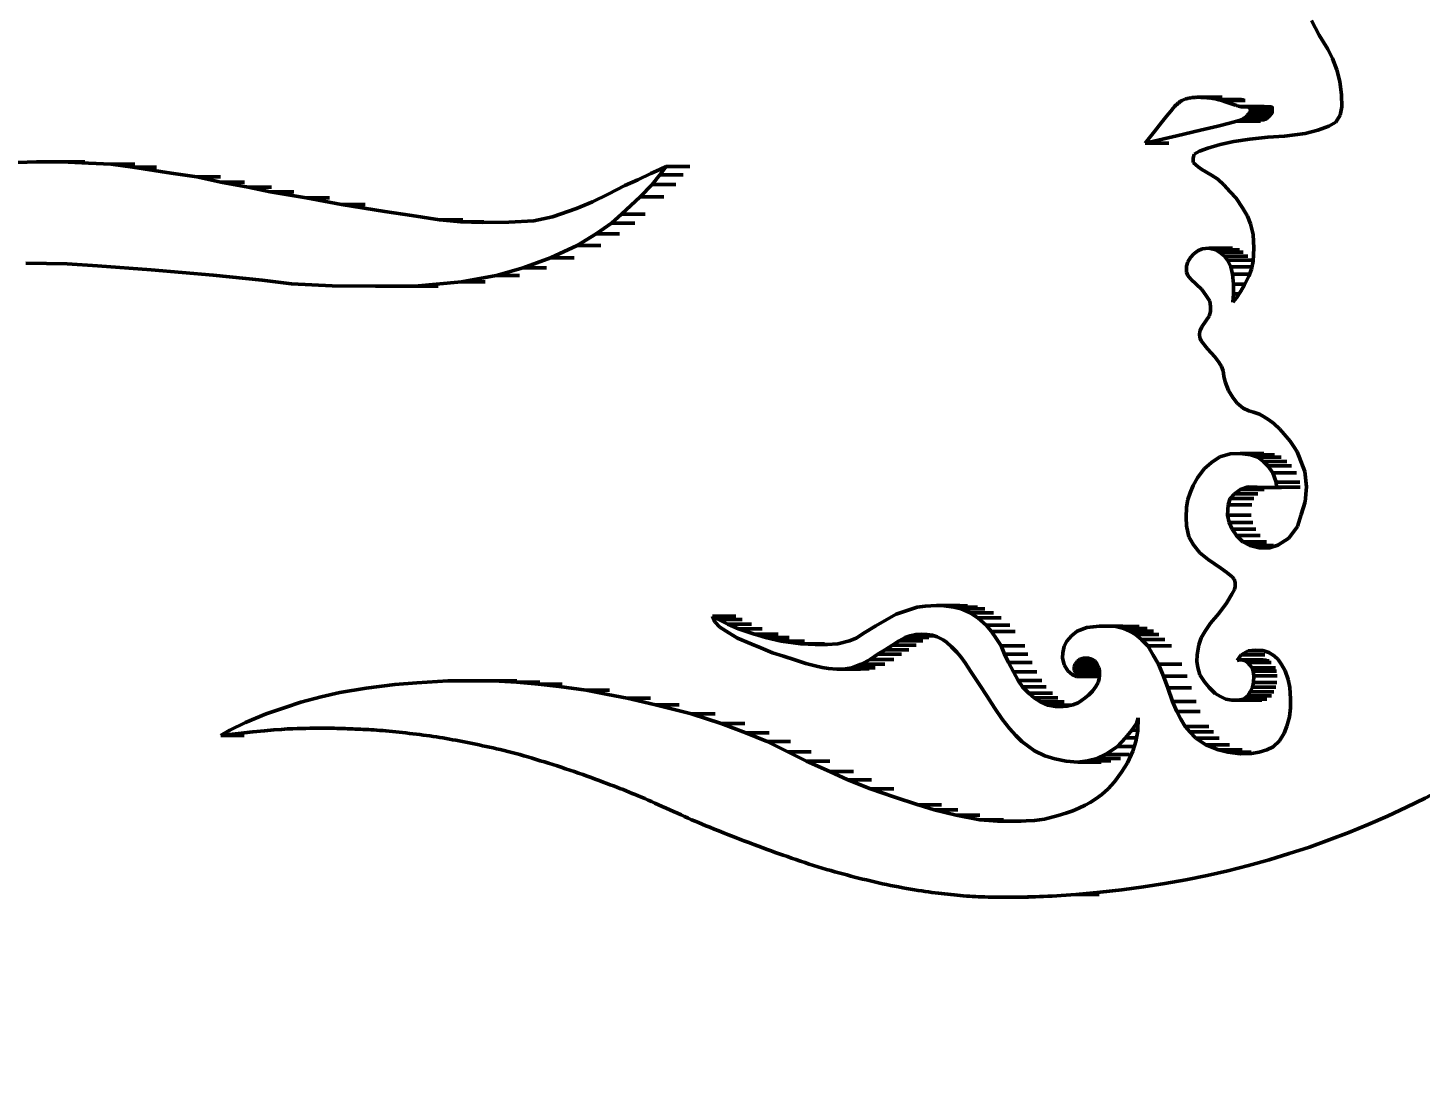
# Model space of a CAD drawing. Header units: inches. Extents: x 15 to 402, y 6 to 258.
# Drawn here: x 308.287 to 308.928, y 112.312 to 112.792 of the extents above; entities that cross this region are included whole.
import ezdxf

# ---------------------------------------------------------------- set-up
doc = ezdxf.new("R2010")
doc.units = ezdxf.units.IN
doc.header["$LTSCALE"] = 12
doc.header["$MEASUREMENT"] = 0
doc.layers.add('Dimension (ANSI)', color=7, linetype='Continuous', lineweight=25)
doc.layers.add('Visible (ANSI)', color=7, linetype='Continuous', lineweight=50)
doc.styles.add('MEMCOR Medium', font='arial.ttf')
doc.dimstyles.new('Default (ANSI)', dxfattribs={"dimscale": 12, "dimtxt": 0.15, "dimasz": 0.098425, "dimexe": 0.125, "dimexo": 0.0625, "dimgap": 0.031496, "dimtad": 0, "dimtih": 1, "dimtoh": 1, "dimdec": 4, "dimrnd": 1e-08, "dimzin": 3, "dimdsep": 46, "dimlunit": 5, "dimtxsty": 'MEMCOR Medium', "dimcen": 0.09, "dimdle": 0.393701, "dimclrd": 256, "dimclre": 256, "dimclrt": 256, "dimadec": 0, "dimazin": 1, "dimtfac": 0.8, "dimtofl": 0, "dimtmove": 0, "dimatfit": 3, "dimfxl": 1, "dimfrac": 1, "dimtolj": 1, "dimtzin": 4, "dimlwd": -1, "dimlwe": -1, "dimarcsym": 0})

# ---------------------------------------------------------------- blocks, each defined once
blk = doc.blocks.new('*D18')
at = {"layer": 'Defpoints', "color": 0, "transparency": 16777216}
for p in [(310.96777, 131.37045), (253.06842, 47.83565), (299.12506, 47.83565)]:
    blk.add_point(p, dxfattribs=at)
at = {"layer": 'Dimension (ANSI)', "transparency": 16777216}
for p, q in [((310.21777, 131.37045), (251.56842, 131.37045)), ((253.06842, 130.18935), (253.06842, 104.29168)), ((253.06842, 49.01675), (253.06842, 91.96898)), ((298.37506, 47.83565), (251.56842, 47.83565))]:
    blk.add_line(p, q, dxfattribs=at)
for points in [[(252.87157, 130.18935), (253.26527, 130.18935), (253.06842, 131.37045)], [(252.87157, 49.01675), (253.26527, 49.01675), (253.06842, 47.83565)]]:
    blk.add_solid(points, dxfattribs=at)
at = {"layer": 'Dimension (ANSI)', "transparency": 16777216, "char_height": 1.8000001, "attachment_point": 5, "style": 'MEMCOR Medium'}
for s, insert in [('\\A1; \\fArial|b0|i0;\\H1.8000;83{\\H0.8x;\\S9#16;} in', (253.06842, 99.9947)), ('\\A1;[2121.8 mm]{\\P\\fArial|b0|i0;\\H1.8000;SHIPPING HEIGHT\\P\\fArial|b0|i0;\\H1.8000;REF.}', (253.06842, 93.83335))]:
    blk.add_mtext(s, dxfattribs=dict(at, insert=insert))

msp = doc.modelspace()

# ---------------------------------------------------------------- linework, layer by layer
at = {"layer": 'Visible (ANSI)'}
for p, q in [((308.88193, 112.78905), (308.87839, 112.79579)), ((308.88586, 112.78253), (308.88193, 112.78905)), ((308.88805, 112.77824), (308.88586, 112.78253)), ((308.89004, 112.77309), (308.88805, 112.77824)), ((308.89143, 112.76766), (308.89004, 112.77309)), ((308.89222, 112.7616), (308.89143, 112.76766)), ((308.81867, 112.75892), (308.81898, 112.75908)), ((308.81898, 112.75908), (308.8193, 112.75923)), ((308.8193, 112.75923), (308.81963, 112.75937)), ((308.81963, 112.75937), (308.81996, 112.75949)), ((308.81996, 112.75949), (308.8203, 112.75961)), ((308.8203, 112.75961), (308.82065, 112.75972)), ((308.82065, 112.75972), (308.82101, 112.75982)), ((308.82101, 112.75982), (308.82138, 112.75991)), ((308.82138, 112.75991), (308.82176, 112.76)), ((308.82176, 112.76), (308.82215, 112.76008)), ((308.82215, 112.76008), (308.82255, 112.76015)), ((308.82255, 112.76015), (308.82297, 112.76021)), ((308.82297, 112.76021), (308.82341, 112.76026)), ((308.82341, 112.76026), (308.82386, 112.76031)), ((308.82386, 112.76031), (308.82433, 112.76035)), ((308.82433, 112.76035), (308.82482, 112.76038)), ((308.82482, 112.76038), (308.82532, 112.7604)), ((308.82532, 112.7604), (308.82584, 112.7604)), ((308.82584, 112.7604), (308.82638, 112.76041)), ((308.83723, 112.76041), (308.82638, 112.76041)), ((308.82638, 112.76041), (308.82692, 112.7604)), ((308.82692, 112.7604), (308.82748, 112.76038)), ((308.82748, 112.76038), (308.82803, 112.76036)), ((308.82803, 112.76036), (308.82859, 112.76033)), ((308.82859, 112.76033), (308.82915, 112.7603)), ((308.82915, 112.7603), (308.8297, 112.76026)), ((308.8297, 112.76026), (308.83024, 112.76021)), ((308.83024, 112.76021), (308.83078, 112.76016)), ((308.83078, 112.76016), (308.83131, 112.76011)), ((308.83131, 112.76011), (308.83183, 112.76004)), ((308.83183, 112.76004), (308.83234, 112.75997)), ((308.83234, 112.75997), (308.83284, 112.7599)), ((308.83284, 112.7599), (308.83333, 112.75982)), ((308.83333, 112.75982), (308.83381, 112.75973)), ((308.83381, 112.75973), (308.83429, 112.75964)), ((308.83429, 112.75964), (308.83475, 112.75954)), ((308.83475, 112.75954), (308.83521, 112.75944)), ((308.84606, 112.75944), (308.83521, 112.75944)), ((308.83521, 112.75944), (308.83566, 112.75932)), ((308.84651, 112.75932), (308.83566, 112.75932)), ((308.83566, 112.75932), (308.8361, 112.7592)), ((308.84695, 112.7592), (308.8361, 112.7592)), ((308.8361, 112.7592), (308.83654, 112.75908)), ((308.8474, 112.75908), (308.83654, 112.75908)), ((308.83654, 112.75908), (308.83698, 112.75894)), ((308.89239, 112.75605), (308.89222, 112.7616)), ((308.81172, 112.7518), (308.81346, 112.75396)), ((308.81346, 112.75396), (308.81464, 112.7554)), ((308.81464, 112.7554), (308.8154, 112.75629)), ((308.8154, 112.75629), (308.81588, 112.75681)), ((308.81588, 112.75681), (308.81622, 112.75713)), ((308.81622, 112.75713), (308.81652, 112.75741)), ((308.81652, 112.75741), (308.81683, 112.75767)), ((308.81683, 112.75767), (308.81714, 112.75792)), ((308.81714, 112.75792), (308.81744, 112.75815)), ((308.81744, 112.75815), (308.81774, 112.75836)), ((308.81774, 112.75836), (308.81805, 112.75856)), ((308.81805, 112.75856), (308.81836, 112.75875)), ((308.81836, 112.75875), (308.81867, 112.75892)), ((308.84783, 112.75894), (308.83698, 112.75894)), ((308.83698, 112.75894), (308.83742, 112.7588)), ((308.83742, 112.7588), (308.83786, 112.75865)), ((308.83786, 112.75865), (308.83829, 112.75849)), ((308.83829, 112.75849), (308.83874, 112.75833)), ((308.83874, 112.75833), (308.83918, 112.75817)), ((308.83918, 112.75817), (308.83963, 112.758)), ((308.83963, 112.758), (308.84008, 112.75784)), ((308.84008, 112.75784), (308.84055, 112.75768)), ((308.84055, 112.75768), (308.84102, 112.75752)), ((308.84102, 112.75752), (308.84149, 112.75736)), ((308.84149, 112.75736), (308.84196, 112.75721)), ((308.84196, 112.75721), (308.84241, 112.75706)), ((308.84241, 112.75706), (308.84286, 112.75692)), ((308.84286, 112.75692), (308.84328, 112.75679)), ((308.84328, 112.75679), (308.84368, 112.75667)), ((308.84368, 112.75667), (308.84405, 112.75656)), ((308.84405, 112.75656), (308.84438, 112.75646)), ((308.84438, 112.75646), (308.84468, 112.75636)), ((308.84468, 112.75636), (308.84495, 112.75628)), ((308.84495, 112.75628), (308.8452, 112.75621)), ((308.8452, 112.75621), (308.84543, 112.75615)), ((308.85628, 112.75615), (308.84543, 112.75615)), ((308.84543, 112.75615), (308.84564, 112.7561)), ((308.85649, 112.7561), (308.84564, 112.7561)), ((308.84564, 112.7561), (308.84584, 112.75605)), ((308.8567, 112.75605), (308.84584, 112.75605)), ((308.84584, 112.75605), (308.84604, 112.75602)), ((308.8569, 112.75602), (308.84604, 112.75602)), ((308.84604, 112.75602), (308.84624, 112.75599)), ((308.84826, 112.75599), (308.84624, 112.75599)), ((308.84624, 112.75599), (308.84644, 112.75597)), ((308.84777, 112.75597), (308.84644, 112.75597)), ((308.84644, 112.75597), (308.84664, 112.75596)), ((308.84747, 112.75596), (308.84664, 112.75596)), ((308.84664, 112.75596), (308.84684, 112.75595)), ((308.84723, 112.75595), (308.84684, 112.75595)), ((308.84684, 112.75595), (308.84703, 112.75595)), ((308.84703, 112.75595), (308.84723, 112.75595)), ((308.84723, 112.75595), (308.84742, 112.75596)), ((308.84742, 112.75596), (308.84761, 112.75596)), ((308.84761, 112.75596), (308.84779, 112.75597)), ((308.84779, 112.75597), (308.84798, 112.75598)), ((308.84798, 112.75598), (308.84815, 112.75599)), ((308.84815, 112.75599), (308.84833, 112.75599)), ((308.84833, 112.75599), (308.8485, 112.75599)), ((308.85935, 112.75599), (308.8485, 112.75599)), ((308.8485, 112.75599), (308.84866, 112.75599)), ((308.85952, 112.75599), (308.84866, 112.75599)), ((308.84866, 112.75599), (308.84882, 112.75597)), ((308.85968, 112.75597), (308.84882, 112.75597)), ((308.84882, 112.75597), (308.84898, 112.75595)), ((308.85983, 112.75595), (308.84898, 112.75595)), ((308.84898, 112.75595), (308.84912, 112.75592)), ((308.84929, 112.75264), (308.84905, 112.75235)), ((308.85997, 112.75592), (308.84912, 112.75592)), ((308.84912, 112.75592), (308.84926, 112.75588)), ((308.86011, 112.75588), (308.84926, 112.75588)), ((308.84926, 112.75588), (308.84939, 112.75583)), ((308.8495, 112.75291), (308.84929, 112.75264)), ((308.86014, 112.75264), (308.84929, 112.75264)), ((308.86024, 112.75583), (308.84939, 112.75583)), ((308.84939, 112.75583), (308.84951, 112.75577)), ((308.84968, 112.75317), (308.8495, 112.75291)), ((308.86035, 112.75291), (308.8495, 112.75291)), ((308.86037, 112.75577), (308.84951, 112.75577)), ((308.84951, 112.75577), (308.84963, 112.75571)), ((308.86048, 112.75571), (308.84963, 112.75571)), ((308.84963, 112.75571), (308.84973, 112.75564)), ((308.84982, 112.75341), (308.84968, 112.75317)), ((308.86053, 112.75317), (308.84968, 112.75317)), ((308.86058, 112.75564), (308.84973, 112.75564)), ((308.84973, 112.75564), (308.84983, 112.75556)), ((308.84994, 112.75363), (308.84982, 112.75341)), ((308.86068, 112.75341), (308.84982, 112.75341)), ((308.86068, 112.75556), (308.84983, 112.75556)), ((308.84983, 112.75556), (308.84991, 112.75547)), ((308.86076, 112.75547), (308.84991, 112.75547)), ((308.84991, 112.75547), (308.84998, 112.75538)), ((308.85003, 112.75384), (308.84994, 112.75363)), ((308.86079, 112.75363), (308.84994, 112.75363)), ((308.86084, 112.75538), (308.84998, 112.75538)), ((308.84998, 112.75538), (308.85004, 112.75528)), ((308.8501, 112.75403), (308.85003, 112.75384)), ((308.86088, 112.75384), (308.85003, 112.75384)), ((308.8609, 112.75528), (308.85004, 112.75528)), ((308.85004, 112.75528), (308.8501, 112.75518)), ((308.86095, 112.75518), (308.8501, 112.75518)), ((308.8501, 112.75518), (308.85014, 112.75507)), ((308.85014, 112.75421), (308.8501, 112.75403)), ((308.86095, 112.75403), (308.8501, 112.75403)), ((308.86099, 112.75507), (308.85014, 112.75507)), ((308.85014, 112.75507), (308.85016, 112.75495)), ((308.85017, 112.75438), (308.85014, 112.75421)), ((308.861, 112.75421), (308.85014, 112.75421)), ((308.86102, 112.75495), (308.85016, 112.75495)), ((308.85016, 112.75495), (308.85018, 112.75482)), ((308.85019, 112.75453), (308.85017, 112.75438)), ((308.86102, 112.75438), (308.85017, 112.75438)), ((308.86104, 112.75482), (308.85018, 112.75482)), ((308.85018, 112.75482), (308.85019, 112.75468)), ((308.86104, 112.75468), (308.85019, 112.75468)), ((308.85019, 112.75468), (308.85019, 112.75453)), ((308.86104, 112.75453), (308.85019, 112.75453)), ((308.89163, 112.75214), (308.89239, 112.75605)), ((308.806, 112.74459), (308.80928, 112.74873)), ((308.80928, 112.74873), (308.81172, 112.7518)), ((308.83513, 112.74714), (308.82719, 112.74522)), ((308.84057, 112.7485), (308.83513, 112.74714)), ((308.84398, 112.74941), (308.84057, 112.7485)), ((308.8459, 112.74998), (308.84398, 112.74941)), ((308.85484, 112.74941), (308.84398, 112.74941)), ((308.8468, 112.75034), (308.8459, 112.74998)), ((308.85675, 112.74998), (308.8459, 112.74998)), ((308.84721, 112.75061), (308.8468, 112.75034)), ((308.85766, 112.75034), (308.8468, 112.75034)), ((308.84754, 112.75088), (308.84721, 112.75061)), ((308.85807, 112.75061), (308.84721, 112.75061)), ((308.84786, 112.75116), (308.84754, 112.75088)), ((308.85839, 112.75088), (308.84754, 112.75088)), ((308.84818, 112.75145), (308.84786, 112.75116)), ((308.85872, 112.75116), (308.84786, 112.75116)), ((308.84849, 112.75175), (308.84818, 112.75145)), ((308.85903, 112.75145), (308.84818, 112.75145)), ((308.84878, 112.75205), (308.84849, 112.75175)), ((308.85934, 112.75175), (308.84849, 112.75175)), ((308.84905, 112.75235), (308.84878, 112.75205)), ((308.85963, 112.75205), (308.84878, 112.75205)), ((308.8599, 112.75235), (308.84905, 112.75235)), ((308.88128, 112.74521), (308.88632, 112.74713)), ((308.88632, 112.74713), (308.88964, 112.74903)), ((308.88964, 112.74903), (308.89163, 112.75214)), ((308.80174, 112.7392), (308.806, 112.74459)), ((308.81623, 112.74261), (308.80174, 112.7392)), ((308.82719, 112.74522), (308.81623, 112.74261)), ((308.83625, 112.73872), (308.84252, 112.74004)), ((308.84252, 112.74004), (308.8499, 112.74106)), ((308.8499, 112.74106), (308.8583, 112.7421)), ((308.8583, 112.7421), (308.86599, 112.74251)), ((308.86599, 112.74251), (308.87542, 112.7438)), ((308.87542, 112.7438), (308.88128, 112.74521)), ((308.81259, 112.7392), (308.80174, 112.7392)), ((308.82377, 112.73239), (308.82435, 112.73424)), ((308.82435, 112.73424), (308.82666, 112.73561)), ((308.82666, 112.73561), (308.8306, 112.737)), ((308.8306, 112.737), (308.83625, 112.73872)), ((308.27334, 112.73006), (308.29066, 112.73071)), ((308.29066, 112.73071), (308.30203, 112.73073)), ((308.31289, 112.73073), (308.30203, 112.73073)), ((308.30203, 112.73073), (308.31462, 112.73009)), ((308.31462, 112.73009), (308.32507, 112.72955)), ((308.33592, 112.72955), (308.32507, 112.72955)), ((308.32507, 112.72955), (308.33512, 112.72819)), ((308.34598, 112.72819), (308.33512, 112.72819)), ((308.33512, 112.72819), (308.35274, 112.72543)), ((308.57389, 112.7253), (308.57802, 112.72712)), ((308.58095, 112.72848), (308.57793, 112.72473)), ((308.57802, 112.72712), (308.58095, 112.72848)), ((308.5918, 112.72848), (308.58095, 112.72848)), ((308.82389, 112.73043), (308.82377, 112.73239)), ((308.82502, 112.72932), (308.82389, 112.73043)), ((308.82615, 112.72831), (308.82502, 112.72932)), ((308.82776, 112.72709), (308.82615, 112.72831)), ((308.83223, 112.72451), (308.82776, 112.72709)), ((308.35274, 112.72543), (308.36454, 112.72369)), ((308.3754, 112.72369), (308.36454, 112.72369)), ((308.36454, 112.72369), (308.37568, 112.72126)), ((308.38653, 112.72126), (308.37568, 112.72126)), ((308.37568, 112.72126), (308.38816, 112.71899)), ((308.56179, 112.71971), (308.56791, 112.72237)), ((308.56791, 112.72237), (308.57389, 112.7253)), ((308.57793, 112.72473), (308.57447, 112.72025)), ((308.58878, 112.72473), (308.57793, 112.72473)), ((308.83519, 112.72267), (308.83223, 112.72451)), ((308.83795, 112.72002), (308.83519, 112.72267)), ((308.39901, 112.71899), (308.38816, 112.71899)), ((308.38816, 112.71899), (308.39836, 112.71682)), ((308.40921, 112.71682), (308.39836, 112.71682)), ((308.39836, 112.71682), (308.41493, 112.71406)), ((308.54699, 112.71231), (308.55417, 112.7158)), ((308.55417, 112.7158), (308.56179, 112.71971)), ((308.56894, 112.71449), (308.56038, 112.70653)), ((308.57447, 112.72025), (308.56894, 112.71449)), ((308.5798, 112.71449), (308.56894, 112.71449)), ((308.58532, 112.72025), (308.57447, 112.72025)), ((308.84089, 112.71686), (308.83795, 112.72002)), ((308.84366, 112.71387), (308.84089, 112.71686)), ((308.42578, 112.71406), (308.41493, 112.71406)), ((308.41493, 112.71406), (308.43129, 112.71103)), ((308.44215, 112.71103), (308.43129, 112.71103)), ((308.43129, 112.71103), (308.45128, 112.70777)), ((308.45128, 112.70777), (308.46361, 112.70589)), ((308.52844, 112.7054), (308.53954, 112.70923)), ((308.53954, 112.70923), (308.54699, 112.71231)), ((308.84661, 112.70942), (308.84366, 112.71387)), ((308.84888, 112.70556), (308.84661, 112.70942)), ((308.46361, 112.70589), (308.4764, 112.70402)), ((308.48725, 112.70402), (308.4764, 112.70402)), ((308.4764, 112.70402), (308.48605, 112.70306)), ((308.4969, 112.70306), (308.48605, 112.70306)), ((308.48605, 112.70306), (308.49622, 112.70279)), ((308.49622, 112.70279), (308.5084, 112.70282)), ((308.5084, 112.70282), (308.5199, 112.70352)), ((308.5199, 112.70352), (308.52844, 112.7054)), ((308.55565, 112.70244), (308.54859, 112.6975)), ((308.56038, 112.70653), (308.55565, 112.70244)), ((308.5665, 112.70244), (308.55565, 112.70244)), ((308.57123, 112.70653), (308.56038, 112.70653)), ((308.85029, 112.70212), (308.84888, 112.70556)), ((308.85146, 112.69717), (308.85029, 112.70212)), ((308.54859, 112.6975), (308.53992, 112.69205)), ((308.55945, 112.6975), (308.54859, 112.6975)), ((308.85172, 112.69094), (308.85146, 112.69717)), ((308.53992, 112.69205), (308.52762, 112.68644)), ((308.55077, 112.69205), (308.53992, 112.69205)), ((308.82414, 112.6883), (308.82591, 112.68962)), ((308.82591, 112.68962), (308.82803, 112.6906)), ((308.82803, 112.6906), (308.83109, 112.69082)), ((308.84194, 112.69082), (308.83109, 112.69082)), ((308.83109, 112.69082), (308.83434, 112.69017)), ((308.84519, 112.69017), (308.83434, 112.69017)), ((308.83434, 112.69017), (308.83597, 112.68907)), ((308.84683, 112.68907), (308.83597, 112.68907)), ((308.83597, 112.68907), (308.83821, 112.68719)), ((308.85154, 112.68489), (308.85172, 112.69094)), ((308.30481, 112.68364), (308.28567, 112.68398)), ((308.31871, 112.68277), (308.30481, 112.68364)), ((308.34356, 112.68085), (308.31871, 112.68277)), ((308.52762, 112.68644), (308.51493, 112.68175)), ((308.53847, 112.68644), (308.52762, 112.68644)), ((308.82072, 112.68255), (308.82137, 112.68463)), ((308.82075, 112.67987), (308.82072, 112.68255)), ((308.82137, 112.68463), (308.82254, 112.68655)), ((308.82254, 112.68655), (308.82414, 112.6883)), ((308.84907, 112.68719), (308.83821, 112.68719)), ((308.83821, 112.68719), (308.83969, 112.6854)), ((308.85054, 112.6854), (308.83969, 112.6854)), ((308.83969, 112.6854), (308.84117, 112.68231)), ((308.85097, 112.68231), (308.84117, 112.68231)), ((308.84117, 112.68231), (308.84199, 112.67886)), ((308.85073, 112.68125), (308.85154, 112.68489)), ((308.37205, 112.6784), (308.34356, 112.68085)), ((308.39472, 112.6761), (308.37205, 112.6784)), ((308.40827, 112.6745), (308.39472, 112.6761)), ((308.50249, 112.67827), (308.48654, 112.67533)), ((308.51493, 112.68175), (308.50249, 112.67827)), ((308.51334, 112.67827), (308.50249, 112.67827)), ((308.52578, 112.68175), (308.51493, 112.68175)), ((308.82137, 112.67832), (308.82075, 112.67987)), ((308.82267, 112.67661), (308.82137, 112.67832)), ((308.82517, 112.67431), (308.82267, 112.67661)), ((308.84975, 112.67886), (308.84199, 112.67886)), ((308.84199, 112.67886), (308.84239, 112.67437)), ((308.84751, 112.67392), (308.84941, 112.67803)), ((308.84941, 112.67803), (308.85073, 112.68125)), ((308.42702, 112.67358), (308.40827, 112.6745)), ((308.44697, 112.67337), (308.42702, 112.67358)), ((308.46494, 112.67338), (308.44697, 112.67337)), ((308.45782, 112.67337), (308.44697, 112.67337)), ((308.48654, 112.67533), (308.46494, 112.67338)), ((308.47579, 112.67338), (308.46494, 112.67338)), ((308.4974, 112.67533), (308.48654, 112.67533)), ((308.82776, 112.67184), (308.82517, 112.67431)), ((308.82967, 112.66927), (308.82776, 112.67184)), ((308.83149, 112.66653), (308.82967, 112.66927)), ((308.84236, 112.66987), (308.84207, 112.66606)), ((308.84239, 112.67437), (308.84236, 112.66987)), ((308.84504, 112.66987), (308.84236, 112.66987)), ((308.84771, 112.67437), (308.84239, 112.67437)), ((308.84375, 112.66799), (308.84584, 112.67104)), ((308.84584, 112.67104), (308.84751, 112.67392)), ((308.83187, 112.66394), (308.83149, 112.66653)), ((308.83173, 112.66169), (308.83187, 112.66394)), ((308.84207, 112.66606), (308.84375, 112.66799)), ((308.82781, 112.65466), (308.82982, 112.65751)), ((308.82982, 112.65751), (308.83116, 112.6596)), ((308.83116, 112.6596), (308.83173, 112.66169)), ((308.82671, 112.65117), (308.82696, 112.6526)), ((308.82687, 112.6496), (308.82671, 112.65117)), ((308.82696, 112.6526), (308.82781, 112.65466)), ((308.82756, 112.64825), (308.82687, 112.6496)), ((308.83046, 112.64447), (308.82756, 112.64825)), ((308.83384, 112.64081), (308.83046, 112.64447)), ((308.83563, 112.63835), (308.83384, 112.64081)), ((308.83687, 112.63632), (308.83563, 112.63835)), ((308.83769, 112.63435), (308.83687, 112.63632)), ((308.83798, 112.63192), (308.83769, 112.63435)), ((308.8385, 112.62924), (308.83798, 112.63192)), ((308.84008, 112.62534), (308.8385, 112.62924)), ((308.84216, 112.62202), (308.84008, 112.62534)), ((308.84405, 112.61947), (308.84216, 112.62202)), ((308.84688, 112.61719), (308.84405, 112.61947)), ((308.84943, 112.61594), (308.84688, 112.61719)), ((308.85165, 112.61525), (308.84943, 112.61594)), ((308.85437, 112.61435), (308.85165, 112.61525)), ((308.85625, 112.61334), (308.85437, 112.61435)), ((308.85872, 112.61183), (308.85625, 112.61334)), ((308.86103, 112.61014), (308.85872, 112.61183)), ((308.86369, 112.60743), (308.86103, 112.61014)), ((308.86575, 112.60523), (308.86369, 112.60743)), ((308.8685, 112.60192), (308.86575, 112.60523)), ((308.87031, 112.59919), (308.8685, 112.60192)), ((308.87169, 112.59698), (308.87031, 112.59919)), ((308.83228, 112.59211), (308.83618, 112.59477)), ((308.83618, 112.59477), (308.84093, 112.59604)), ((308.84093, 112.59604), (308.84551, 112.59629)), ((308.85637, 112.59629), (308.84551, 112.59629)), ((308.84551, 112.59629), (308.85047, 112.5957)), ((308.86132, 112.5957), (308.85047, 112.5957)), ((308.85047, 112.5957), (308.8536, 112.59454)), ((308.86445, 112.59454), (308.8536, 112.59454)), ((308.8536, 112.59454), (308.85619, 112.59262)), ((308.86705, 112.59262), (308.85619, 112.59262)), ((308.85619, 112.59262), (308.85824, 112.59051)), ((308.87274, 112.59468), (308.87169, 112.59698)), ((308.8753, 112.58802), (308.87274, 112.59468)), ((308.82577, 112.58505), (308.82883, 112.58918)), ((308.82883, 112.58918), (308.83228, 112.59211)), ((308.86909, 112.59051), (308.85824, 112.59051)), ((308.85824, 112.59051), (308.86057, 112.58738)), ((308.87142, 112.58738), (308.86057, 112.58738)), ((308.86057, 112.58738), (308.86214, 112.5831)), ((308.87607, 112.58089), (308.8753, 112.58802)), ((308.82238, 112.57812), (308.8238, 112.58158)), ((308.8238, 112.58158), (308.82577, 112.58505)), ((308.84562, 112.57962), (308.8428, 112.57766)), ((308.84912, 112.58091), (308.84562, 112.57962)), ((308.85647, 112.57962), (308.84562, 112.57962)), ((308.85318, 112.58069), (308.84912, 112.58091)), ((308.85373, 112.5806), (308.85318, 112.58069)), ((308.86227, 112.58071), (308.85373, 112.5806)), ((308.86458, 112.5806), (308.85373, 112.5806)), ((308.873, 112.5831), (308.86214, 112.5831)), ((308.86214, 112.5831), (308.86227, 112.58071)), ((308.87312, 112.58071), (308.86227, 112.58071)), ((308.87548, 112.57402), (308.87607, 112.58089)), ((308.82068, 112.57158), (308.82132, 112.57513)), ((308.82132, 112.57513), (308.82238, 112.57812)), ((308.84093, 112.57558), (308.84002, 112.57254)), ((308.8428, 112.57766), (308.84093, 112.57558)), ((308.85178, 112.57558), (308.84093, 112.57558)), ((308.85365, 112.57766), (308.8428, 112.57766)), ((308.87366, 112.56809), (308.87548, 112.57402)), ((308.8206, 112.56674), (308.82068, 112.57158)), ((308.82079, 112.56294), (308.8206, 112.56674)), ((308.84002, 112.57254), (308.83968, 112.56787)), ((308.85053, 112.56787), (308.83968, 112.56787)), ((308.83968, 112.56787), (308.8404, 112.56444)), ((308.85087, 112.57254), (308.84002, 112.57254)), ((308.87184, 112.56257), (308.87366, 112.56809)), ((308.8218, 112.55786), (308.82079, 112.56294)), ((308.85125, 112.56444), (308.8404, 112.56444)), ((308.8404, 112.56444), (308.84179, 112.56144)), ((308.85264, 112.56144), (308.84179, 112.56144)), ((308.84179, 112.56144), (308.84386, 112.55845)), ((308.86798, 112.55726), (308.87184, 112.56257)), ((308.82394, 112.55415), (308.8218, 112.55786)), ((308.82687, 112.55046), (308.82394, 112.55415)), ((308.85471, 112.55845), (308.84386, 112.55845)), ((308.84386, 112.55845), (308.84674, 112.5556)), ((308.85759, 112.5556), (308.84674, 112.5556)), ((308.84674, 112.5556), (308.85001, 112.55386)), ((308.86087, 112.55386), (308.85001, 112.55386)), ((308.85001, 112.55386), (308.85422, 112.55282)), ((308.85896, 112.55274), (308.86287, 112.55403)), ((308.86287, 112.55403), (308.86798, 112.55726)), ((308.83074, 112.54736), (308.82687, 112.55046)), ((308.83664, 112.54338), (308.83074, 112.54736)), ((308.85919, 112.55282), (308.85422, 112.55282)), ((308.85422, 112.55282), (308.85896, 112.55274)), ((308.83941, 112.54137), (308.83664, 112.54338)), ((308.84175, 112.53942), (308.83941, 112.54137)), ((308.8427, 112.53841), (308.84175, 112.53942)), ((308.84316, 112.53681), (308.8427, 112.53841)), ((308.84284, 112.53358), (308.84325, 112.5349)), ((308.84325, 112.5349), (308.84316, 112.53681)), ((308.83916, 112.52721), (308.84171, 112.53144)), ((308.84171, 112.53144), (308.84284, 112.53358)), ((308.68259, 112.5197), (308.68698, 112.52219)), ((308.68698, 112.52219), (308.69147, 112.52377)), ((308.69147, 112.52377), (308.69652, 112.52536)), ((308.69652, 112.52536), (308.70022, 112.52595)), ((308.70022, 112.52595), (308.70544, 112.5262)), ((308.71629, 112.5262), (308.70544, 112.5262)), ((308.70544, 112.5262), (308.70897, 112.52607)), ((308.71983, 112.52607), (308.70897, 112.52607)), ((308.70897, 112.52607), (308.71349, 112.5255)), ((308.72434, 112.5255), (308.71349, 112.5255)), ((308.71349, 112.5255), (308.71695, 112.52465)), ((308.7278, 112.52465), (308.71695, 112.52465)), ((308.71695, 112.52465), (308.72095, 112.52282)), ((308.73181, 112.52282), (308.72095, 112.52282)), ((308.72095, 112.52282), (308.72452, 112.52053)), ((308.83177, 112.51809), (308.83564, 112.52259)), ((308.83564, 112.52259), (308.83916, 112.52721)), ((308.60336, 112.51873), (308.6022, 112.52132)), ((308.61305, 112.52132), (308.6022, 112.52132)), ((308.6022, 112.52132), (308.60505, 112.51975)), ((308.60563, 112.5162), (308.60336, 112.51873)), ((308.6159, 112.51975), (308.60505, 112.51975)), ((308.60505, 112.51975), (308.60932, 112.51765)), ((308.60974, 112.5136), (308.60563, 112.5162)), ((308.62017, 112.51765), (308.60932, 112.51765)), ((308.60932, 112.51765), (308.6143, 112.51547)), ((308.62515, 112.51547), (308.6143, 112.51547)), ((308.6143, 112.51547), (308.6216, 112.51296)), ((308.6725, 112.51374), (308.6775, 112.51685)), ((308.6775, 112.51685), (308.68259, 112.5197)), ((308.73537, 112.52053), (308.72452, 112.52053)), ((308.72452, 112.52053), (308.72846, 112.51709)), ((308.73931, 112.51709), (308.72846, 112.51709)), ((308.72846, 112.51709), (308.73092, 112.51422)), ((308.7703, 112.51432), (308.77474, 112.51613)), ((308.77474, 112.51613), (308.78061, 112.51672)), ((308.79147, 112.51672), (308.78061, 112.51672)), ((308.78061, 112.51672), (308.78812, 112.51651)), ((308.79898, 112.51651), (308.78812, 112.51651)), ((308.78812, 112.51651), (308.79179, 112.51553)), ((308.80264, 112.51553), (308.79179, 112.51553)), ((308.79179, 112.51553), (308.79464, 112.51444)), ((308.82939, 112.51442), (308.83177, 112.51809)), ((308.6138, 112.51119), (308.60974, 112.5136)), ((308.62039, 112.50833), (308.6138, 112.51119)), ((308.63246, 112.51296), (308.6216, 112.51296)), ((308.6216, 112.51296), (308.62666, 112.51142)), ((308.63752, 112.51142), (308.62666, 112.51142)), ((308.62666, 112.51142), (308.63385, 112.50981)), ((308.6447, 112.50981), (308.63385, 112.50981)), ((308.63385, 112.50981), (308.64297, 112.5085)), ((308.66007, 112.50855), (308.66536, 112.50987)), ((308.66536, 112.50987), (308.66844, 112.51108)), ((308.66844, 112.51108), (308.6725, 112.51374)), ((308.68835, 112.50991), (308.68522, 112.50795)), ((308.69107, 112.51139), (308.68835, 112.50991)), ((308.6992, 112.50991), (308.68835, 112.50991)), ((308.69333, 112.51226), (308.69107, 112.51139)), ((308.70192, 112.51139), (308.69107, 112.51139)), ((308.69604, 112.51284), (308.69333, 112.51226)), ((308.70419, 112.51226), (308.69333, 112.51226)), ((308.69866, 112.51297), (308.69604, 112.51284)), ((308.70113, 112.51284), (308.69604, 112.51284)), ((308.70099, 112.51285), (308.69866, 112.51297)), ((308.70347, 112.51254), (308.70099, 112.51285)), ((308.70577, 112.51169), (308.70347, 112.51254)), ((308.70862, 112.51044), (308.70577, 112.51169)), ((308.71019, 112.50923), (308.70862, 112.51044)), ((308.7124, 112.50719), (308.71019, 112.50923)), ((308.74177, 112.51422), (308.73092, 112.51422)), ((308.73092, 112.51422), (308.73317, 112.51084)), ((308.73317, 112.51084), (308.73534, 112.50755)), ((308.7644, 112.50745), (308.76559, 112.50973)), ((308.76559, 112.50973), (308.76769, 112.51223)), ((308.76769, 112.51223), (308.7703, 112.51432)), ((308.8055, 112.51444), (308.79464, 112.51444)), ((308.79464, 112.51444), (308.7972, 112.51283)), ((308.80805, 112.51283), (308.7972, 112.51283)), ((308.7972, 112.51283), (308.79997, 112.5106)), ((308.81082, 112.5106), (308.79997, 112.5106)), ((308.79997, 112.5106), (308.80295, 112.50755)), ((308.82642, 112.50802), (308.82747, 112.51135)), ((308.82747, 112.51135), (308.82939, 112.51442)), ((308.62458, 112.50666), (308.62039, 112.50833)), ((308.62991, 112.50445), (308.62458, 112.50666)), ((308.63493, 112.50279), (308.62991, 112.50445)), ((308.64015, 112.50109), (308.63493, 112.50279)), ((308.65383, 112.5085), (308.64297, 112.5085)), ((308.64297, 112.5085), (308.64964, 112.50823)), ((308.65529, 112.50823), (308.64964, 112.50823)), ((308.64964, 112.50823), (308.65503, 112.50821)), ((308.65503, 112.50821), (308.66007, 112.50855)), ((308.67853, 112.50377), (308.67492, 112.50136)), ((308.68185, 112.50574), (308.67853, 112.50377)), ((308.68938, 112.50377), (308.67853, 112.50377)), ((308.68522, 112.50795), (308.68185, 112.50574)), ((308.6927, 112.50574), (308.68185, 112.50574)), ((308.69607, 112.50795), (308.68522, 112.50795)), ((308.71481, 112.50462), (308.7124, 112.50719)), ((308.71679, 112.50255), (308.71481, 112.50462)), ((308.71872, 112.49972), (308.71679, 112.50255)), ((308.74619, 112.50755), (308.73534, 112.50755)), ((308.73534, 112.50755), (308.7368, 112.5038)), ((308.74765, 112.5038), (308.7368, 112.5038)), ((308.7368, 112.5038), (308.73871, 112.49997)), ((308.76356, 112.50209), (308.76373, 112.50445)), ((308.76373, 112.50445), (308.7644, 112.50745)), ((308.8138, 112.50755), (308.80295, 112.50755)), ((308.80295, 112.50755), (308.80534, 112.50337)), ((308.80534, 112.50337), (308.80776, 112.49914)), ((308.82555, 112.50045), (308.82563, 112.50351)), ((308.82563, 112.50351), (308.82642, 112.50802)), ((308.84593, 112.50348), (308.84416, 112.50078)), ((308.84916, 112.50526), (308.84593, 112.50348)), ((308.85679, 112.50348), (308.84593, 112.50348)), ((308.85241, 112.50567), (308.84916, 112.50526)), ((308.85652, 112.50526), (308.84916, 112.50526)), ((308.85594, 112.50544), (308.85241, 112.50567)), ((308.85875, 112.50457), (308.85594, 112.50544)), ((308.86112, 112.50295), (308.85875, 112.50457)), ((308.86304, 112.50132), (308.86112, 112.50295)), ((308.64521, 112.49943), (308.64015, 112.50109)), ((308.64951, 112.49846), (308.64521, 112.49943)), ((308.65287, 112.49762), (308.64951, 112.49846)), ((308.65574, 112.49716), (308.65287, 112.49762)), ((308.65958, 112.49687), (308.65574, 112.49716)), ((308.6636, 112.49697), (308.65958, 112.49687)), ((308.67043, 112.49687), (308.65958, 112.49687)), ((308.66641, 112.4974), (308.6636, 112.49697)), ((308.67446, 112.49697), (308.6636, 112.49697)), ((308.67086, 112.49909), (308.66641, 112.4974)), ((308.67727, 112.4974), (308.66641, 112.4974)), ((308.67492, 112.50136), (308.67086, 112.49909)), ((308.68171, 112.49909), (308.67086, 112.49909)), ((308.68577, 112.50136), (308.67492, 112.50136)), ((308.72015, 112.49757), (308.71872, 112.49972)), ((308.72144, 112.49547), (308.72015, 112.49757)), ((308.74956, 112.49997), (308.73871, 112.49997)), ((308.73871, 112.49997), (308.74097, 112.4956)), ((308.76431, 112.49891), (308.76356, 112.50209)), ((308.76607, 112.49615), (308.76431, 112.49891)), ((308.76802, 112.49443), (308.76607, 112.49615)), ((308.76899, 112.49778), (308.76896, 112.49632)), ((308.77981, 112.49632), (308.76896, 112.49632)), ((308.76896, 112.49632), (308.76958, 112.49521)), ((308.76936, 112.49913), (308.76899, 112.49778)), ((308.77985, 112.49778), (308.76899, 112.49778)), ((308.7704, 112.50044), (308.76936, 112.49913)), ((308.77963, 112.49913), (308.76936, 112.49913)), ((308.7716, 112.5014), (308.7704, 112.50044)), ((308.77867, 112.50044), (308.7704, 112.50044)), ((308.77331, 112.50193), (308.7716, 112.5014)), ((308.77729, 112.5014), (308.7716, 112.5014)), ((308.77552, 112.50196), (308.77331, 112.50193)), ((308.77562, 112.50193), (308.77331, 112.50193)), ((308.77718, 112.50148), (308.77552, 112.50196)), ((308.77863, 112.50049), (308.77718, 112.50148)), ((308.77959, 112.49921), (308.77863, 112.50049)), ((308.78038, 112.4976), (308.77959, 112.49921)), ((308.78057, 112.49603), (308.78038, 112.4976)), ((308.78065, 112.49413), (308.78057, 112.49603)), ((308.81861, 112.49914), (308.80776, 112.49914)), ((308.80776, 112.49914), (308.81016, 112.49362)), ((308.82593, 112.49763), (308.82555, 112.50045)), ((308.82689, 112.49422), (308.82593, 112.49763)), ((308.84416, 112.50078), (308.84529, 112.50109)), ((308.85614, 112.50109), (308.84529, 112.50109)), ((308.84529, 112.50109), (308.84671, 112.50105)), ((308.85757, 112.50105), (308.84671, 112.50105)), ((308.84671, 112.50105), (308.84797, 112.50072)), ((308.85882, 112.50072), (308.84797, 112.50072)), ((308.84797, 112.50072), (308.84889, 112.49987)), ((308.85974, 112.49987), (308.84889, 112.49987)), ((308.84889, 112.49987), (308.84987, 112.49872)), ((308.84987, 112.49872), (308.85097, 112.49741)), ((308.86182, 112.49741), (308.85097, 112.49741)), ((308.85097, 112.49741), (308.85144, 112.49598)), ((308.8623, 112.49598), (308.85144, 112.49598)), ((308.85144, 112.49598), (308.85176, 112.49379)), ((308.86451, 112.49905), (308.86304, 112.50132)), ((308.86627, 112.49614), (308.86451, 112.49905)), ((308.86767, 112.49213), (308.86627, 112.49614)), ((308.44257, 112.48817), (308.45583, 112.48972)), ((308.45583, 112.48972), (308.46599, 112.49054)), ((308.46599, 112.49054), (308.48028, 112.49142)), ((308.48028, 112.49142), (308.49003, 112.49155)), ((308.50089, 112.49155), (308.49003, 112.49155)), ((308.49003, 112.49155), (308.50115, 112.49143)), ((308.512, 112.49143), (308.50115, 112.49143)), ((308.50115, 112.49143), (308.51186, 112.49088)), ((308.52271, 112.49088), (308.51186, 112.49088)), ((308.51186, 112.49088), (308.52204, 112.48992)), ((308.53289, 112.48992), (308.52204, 112.48992)), ((308.52204, 112.48992), (308.53154, 112.48881)), ((308.72551, 112.48945), (308.72144, 112.49547)), ((308.75183, 112.4956), (308.74097, 112.4956)), ((308.74097, 112.4956), (308.74315, 112.49168)), ((308.754, 112.49168), (308.74315, 112.49168)), ((308.74315, 112.49168), (308.74522, 112.48866)), ((308.77006, 112.49353), (308.76802, 112.49443)), ((308.78043, 112.49521), (308.76958, 112.49521)), ((308.76958, 112.49521), (308.77127, 112.49354)), ((308.77016, 112.49353), (308.77006, 112.49353)), ((308.77127, 112.49354), (308.77016, 112.49353)), ((308.7806, 112.49353), (308.77016, 112.49353)), ((308.7806, 112.49354), (308.77127, 112.49354)), ((308.77895, 112.48894), (308.77997, 112.4907)), ((308.77997, 112.4907), (308.7805, 112.49244)), ((308.7805, 112.49244), (308.78065, 112.49413)), ((308.82101, 112.49362), (308.81016, 112.49362)), ((308.81016, 112.49362), (308.81216, 112.48829)), ((308.82903, 112.49102), (308.82689, 112.49422)), ((308.83117, 112.48839), (308.82903, 112.49102)), ((308.85157, 112.49073), (308.85109, 112.48853)), ((308.85176, 112.49379), (308.85157, 112.49073)), ((308.86242, 112.49073), (308.85157, 112.49073)), ((308.86261, 112.49379), (308.85176, 112.49379)), ((308.86835, 112.48847), (308.86767, 112.49213)), ((308.41257, 112.48158), (308.42189, 112.48404)), ((308.42189, 112.48404), (308.43054, 112.48608)), ((308.43054, 112.48608), (308.44257, 112.48817)), ((308.53154, 112.48881), (308.54397, 112.48717)), ((308.55482, 112.48717), (308.54397, 112.48717)), ((308.54397, 112.48717), (308.55402, 112.48511)), ((308.55402, 112.48511), (308.56286, 112.48344)), ((308.57371, 112.48344), (308.56286, 112.48344)), ((308.56286, 112.48344), (308.57604, 112.48045)), ((308.72876, 112.48453), (308.72551, 112.48945)), ((308.73217, 112.47898), (308.72876, 112.48453)), ((308.75607, 112.48866), (308.74522, 112.48866)), ((308.74522, 112.48866), (308.74809, 112.48574)), ((308.75894, 112.48574), (308.74809, 112.48574)), ((308.74809, 112.48574), (308.7505, 112.48371)), ((308.76136, 112.48371), (308.7505, 112.48371)), ((308.7505, 112.48371), (308.7535, 112.48187)), ((308.77234, 112.48246), (308.77404, 112.48361)), ((308.77404, 112.48361), (308.77568, 112.48503)), ((308.77568, 112.48503), (308.77743, 112.48674)), ((308.77743, 112.48674), (308.77895, 112.48894)), ((308.82301, 112.48829), (308.81216, 112.48829)), ((308.81216, 112.48829), (308.81429, 112.48203)), ((308.83399, 112.48572), (308.83117, 112.48839)), ((308.83635, 112.48423), (308.83399, 112.48572)), ((308.83893, 112.48311), (308.83635, 112.48423)), ((308.84166, 112.48263), (308.83893, 112.48311)), ((308.84695, 112.48311), (308.84456, 112.48261)), ((308.84903, 112.48458), (308.84695, 112.48311)), ((308.8578, 112.48311), (308.84695, 112.48311)), ((308.85015, 112.48638), (308.84903, 112.48458)), ((308.85989, 112.48458), (308.84903, 112.48458)), ((308.85109, 112.48853), (308.85015, 112.48638)), ((308.861, 112.48638), (308.85015, 112.48638)), ((308.86194, 112.48853), (308.85109, 112.48853)), ((308.86869, 112.48316), (308.86835, 112.48847)), ((308.86866, 112.47903), (308.86869, 112.48316)), ((308.39651, 112.47627), (308.40528, 112.47914)), ((308.40528, 112.47914), (308.41257, 112.48158)), ((308.58689, 112.48045), (308.57604, 112.48045)), ((308.57604, 112.48045), (308.59263, 112.47628)), ((308.73574, 112.47389), (308.73217, 112.47898)), ((308.76436, 112.48187), (308.7535, 112.48187)), ((308.7535, 112.48187), (308.75679, 112.48024)), ((308.76764, 112.48024), (308.75679, 112.48024)), ((308.75679, 112.48024), (308.76039, 112.47972)), ((308.76393, 112.47972), (308.76039, 112.47972)), ((308.76039, 112.47972), (308.76276, 112.47964)), ((308.76276, 112.47964), (308.7658, 112.47985)), ((308.7658, 112.47985), (308.76839, 112.48039)), ((308.76839, 112.48039), (308.77076, 112.48132)), ((308.77076, 112.48132), (308.77234, 112.48246)), ((308.82514, 112.48203), (308.81429, 112.48203)), ((308.81429, 112.48203), (308.81625, 112.47729)), ((308.8271, 112.47729), (308.81625, 112.47729)), ((308.81625, 112.47729), (308.81819, 112.47384)), ((308.84456, 112.48261), (308.84166, 112.48263)), ((308.85542, 112.48261), (308.84456, 112.48261)), ((308.86826, 112.47487), (308.86866, 112.47903)), ((308.37976, 112.46874), (308.38703, 112.47228)), ((308.38703, 112.47228), (308.39651, 112.47627)), ((308.60348, 112.47628), (308.59263, 112.47628)), ((308.59263, 112.47628), (308.60629, 112.47175)), ((308.61714, 112.47175), (308.60629, 112.47175)), ((308.60629, 112.47175), (308.6176, 112.4675)), ((308.73913, 112.46953), (308.73574, 112.47389)), ((308.79766, 112.47181), (308.7955, 112.46874)), ((308.79848, 112.47443), (308.79766, 112.47181)), ((308.79839, 112.47181), (308.79766, 112.47181)), ((308.79827, 112.46848), (308.79848, 112.47443)), ((308.81819, 112.47384), (308.82013, 112.47047)), ((308.83099, 112.47047), (308.82013, 112.47047)), ((308.82013, 112.47047), (308.82234, 112.46793)), ((308.86583, 112.46732), (308.86705, 112.47054)), ((308.86705, 112.47054), (308.86826, 112.47487)), ((308.37559, 112.46635), (308.37976, 112.46874)), ((308.38371, 112.46725), (308.37559, 112.46635)), ((308.38644, 112.46635), (308.37559, 112.46635)), ((308.39038, 112.46794), (308.38371, 112.46725)), ((308.39577, 112.46847), (308.39038, 112.46794)), ((308.40011, 112.46885), (308.39577, 112.46847)), ((308.40359, 112.46911), (308.40011, 112.46885)), ((308.4064, 112.46929), (308.40359, 112.46911)), ((308.40875, 112.4694), (308.4064, 112.46929)), ((308.41085, 112.46947), (308.40875, 112.4694)), ((308.41285, 112.46953), (308.41085, 112.46947)), ((308.41479, 112.46958), (308.41285, 112.46953)), ((308.41667, 112.46962), (308.41479, 112.46958)), ((308.41848, 112.46964), (308.41667, 112.46962)), ((308.42022, 112.46966), (308.41848, 112.46964)), ((308.4219, 112.46967), (308.42022, 112.46966)), ((308.4235, 112.46967), (308.4219, 112.46967)), ((308.42502, 112.46966), (308.4235, 112.46967)), ((308.42648, 112.46964), (308.42502, 112.46966)), ((308.42786, 112.46961), (308.42648, 112.46964)), ((308.42919, 112.46958), (308.42786, 112.46961)), ((308.43046, 112.46953), (308.42919, 112.46958)), ((308.4317, 112.46949), (308.43046, 112.46953)), ((308.43291, 112.46944), (308.4317, 112.46949)), ((308.43409, 112.4694), (308.43291, 112.46944)), ((308.43527, 112.46935), (308.43409, 112.4694)), ((308.43644, 112.46931), (308.43527, 112.46935)), ((308.43761, 112.46927), (308.43644, 112.46931)), ((308.43879, 112.46922), (308.43761, 112.46927)), ((308.43997, 112.46918), (308.43879, 112.46922)), ((308.44117, 112.46913), (308.43997, 112.46918)), ((308.4424, 112.46907), (308.44117, 112.46913)), ((308.44364, 112.46901), (308.4424, 112.46907)), ((308.44491, 112.46894), (308.44364, 112.46901)), ((308.44622, 112.46885), (308.44491, 112.46894)), ((308.44756, 112.46876), (308.44622, 112.46885)), ((308.44893, 112.46865), (308.44756, 112.46876)), ((308.45033, 112.46853), (308.44893, 112.46865)), ((308.45176, 112.46841), (308.45033, 112.46853)), ((308.45322, 112.46827), (308.45176, 112.46841)), ((308.45472, 112.46813), (308.45322, 112.46827)), ((308.45624, 112.46797), (308.45472, 112.46813)), ((308.45779, 112.46781), (308.45624, 112.46797)), ((308.45937, 112.46764), (308.45779, 112.46781)), ((308.46096, 112.46746), (308.45937, 112.46764)), ((308.46256, 112.46727), (308.46096, 112.46746)), ((308.46416, 112.46708), (308.46256, 112.46727)), ((308.46576, 112.46689), (308.46416, 112.46708)), ((308.46735, 112.46668), (308.46576, 112.46689)), ((308.46892, 112.46648), (308.46735, 112.46668)), ((308.47048, 112.46627), (308.46892, 112.46648)), ((308.47201, 112.46606), (308.47048, 112.46627)), ((308.47352, 112.46584), (308.47201, 112.46606)), ((308.47502, 112.46561), (308.47352, 112.46584)), ((308.47652, 112.46538), (308.47502, 112.46561)), ((308.47801, 112.46514), (308.47652, 112.46538)), ((308.47949, 112.46489), (308.47801, 112.46514)), ((308.48098, 112.46463), (308.47949, 112.46489)), ((308.48248, 112.46435), (308.48098, 112.46463)), ((308.48398, 112.46407), (308.48248, 112.46435)), ((308.48549, 112.46378), (308.48398, 112.46407)), ((308.62845, 112.4675), (308.6176, 112.4675)), ((308.6176, 112.4675), (308.62741, 112.46351)), ((308.74205, 112.46626), (308.73913, 112.46953)), ((308.7448, 112.46346), (308.74205, 112.46626)), ((308.79261, 112.46517), (308.78893, 112.46127)), ((308.7955, 112.46874), (308.79261, 112.46517)), ((308.79768, 112.46517), (308.79261, 112.46517)), ((308.79828, 112.46874), (308.7955, 112.46874)), ((308.79738, 112.46349), (308.79827, 112.46848)), ((308.83319, 112.46793), (308.82234, 112.46793)), ((308.82234, 112.46793), (308.82499, 112.46504)), ((308.83585, 112.46504), (308.82499, 112.46504)), ((308.82499, 112.46504), (308.82967, 112.46198)), ((308.86362, 112.46381), (308.86583, 112.46732)), ((308.48701, 112.46348), (308.48549, 112.46378)), ((308.48853, 112.46317), (308.48701, 112.46348)), ((308.49006, 112.46286), (308.48853, 112.46317)), ((308.4916, 112.46255), (308.49006, 112.46286)), ((308.49315, 112.46223), (308.4916, 112.46255)), ((308.4947, 112.46192), (308.49315, 112.46223)), ((308.49627, 112.4616), (308.4947, 112.46192)), ((308.49786, 112.46127), (308.49627, 112.4616)), ((308.49947, 112.46094), (308.49786, 112.46127)), ((308.50109, 112.46058), (308.49947, 112.46094)), ((308.50275, 112.46021), (308.50109, 112.46058)), ((308.50444, 112.45982), (308.50275, 112.46021)), ((308.50616, 112.4594), (308.50444, 112.45982)), ((308.50793, 112.45896), (308.50616, 112.4594)), ((308.50972, 112.45849), (308.50793, 112.45896)), ((308.51155, 112.45799), (308.50972, 112.45849)), ((308.5134, 112.45747), (308.51155, 112.45799)), ((308.51527, 112.45694), (308.5134, 112.45747)), ((308.63826, 112.46351), (308.62741, 112.46351)), ((308.62741, 112.46351), (308.63695, 112.45882)), ((308.64781, 112.45882), (308.63695, 112.45882)), ((308.63695, 112.45882), (308.64555, 112.4544)), ((308.75068, 112.45916), (308.7448, 112.46346)), ((308.75551, 112.45685), (308.75068, 112.45916)), ((308.78339, 112.45753), (308.7795, 112.45574)), ((308.78893, 112.46127), (308.78339, 112.45753)), ((308.79424, 112.45753), (308.78339, 112.45753)), ((308.79673, 112.46127), (308.78893, 112.46127)), ((308.79355, 112.45377), (308.79607, 112.45904)), ((308.79607, 112.45904), (308.79738, 112.46349)), ((308.84052, 112.46198), (308.82967, 112.46198)), ((308.82967, 112.46198), (308.83548, 112.45976)), ((308.84633, 112.45976), (308.83548, 112.45976)), ((308.83548, 112.45976), (308.83974, 112.45854)), ((308.85059, 112.45854), (308.83974, 112.45854)), ((308.83974, 112.45854), (308.84562, 112.45788)), ((308.84562, 112.45788), (308.85068, 112.45795)), ((308.85068, 112.45795), (308.85429, 112.45855)), ((308.85429, 112.45855), (308.85771, 112.45969)), ((308.85771, 112.45969), (308.86076, 112.46111)), ((308.86076, 112.46111), (308.86362, 112.46381)), ((308.51716, 112.45639), (308.51527, 112.45694)), ((308.51906, 112.45583), (308.51716, 112.45639)), ((308.52096, 112.45526), (308.51906, 112.45583)), ((308.52288, 112.45468), (308.52096, 112.45526)), ((308.52479, 112.45409), (308.52288, 112.45468)), ((308.52672, 112.4535), (308.52479, 112.45409)), ((308.52865, 112.4529), (308.52672, 112.4535)), ((308.53059, 112.45228), (308.52865, 112.4529)), ((308.53254, 112.45165), (308.53059, 112.45228)), ((308.5345, 112.451), (308.53254, 112.45165)), ((308.53648, 112.45034), (308.5345, 112.451)), ((308.6564, 112.4544), (308.64555, 112.4544)), ((308.64555, 112.4544), (308.65639, 112.4497)), ((308.76005, 112.45548), (308.75551, 112.45685)), ((308.7652, 112.45443), (308.76005, 112.45548)), ((308.77059, 112.45407), (308.7652, 112.45443)), ((308.77505, 112.45463), (308.77059, 112.45407)), ((308.78144, 112.45407), (308.77059, 112.45407)), ((308.7795, 112.45574), (308.77505, 112.45463)), ((308.7859, 112.45463), (308.77505, 112.45463)), ((308.79035, 112.45574), (308.7795, 112.45574)), ((308.79083, 112.44934), (308.79355, 112.45377)), ((308.53848, 112.44966), (308.53648, 112.45034)), ((308.54047, 112.44897), (308.53848, 112.44966)), ((308.54246, 112.44827), (308.54047, 112.44897)), ((308.54443, 112.44756), (308.54246, 112.44827)), ((308.54636, 112.44686), (308.54443, 112.44756)), ((308.54825, 112.44618), (308.54636, 112.44686)), ((308.55007, 112.4455), (308.54825, 112.44618)), ((308.55183, 112.44485), (308.55007, 112.4455)), ((308.5535, 112.44422), (308.55183, 112.44485)), ((308.66724, 112.4497), (308.65639, 112.4497)), ((308.65639, 112.4497), (308.6647, 112.44583)), ((308.67556, 112.44583), (308.6647, 112.44583)), ((308.6647, 112.44583), (308.67506, 112.44171)), ((308.7846, 112.44166), (308.78762, 112.44486)), ((308.78762, 112.44486), (308.79083, 112.44934)), ((308.55511, 112.44362), (308.5535, 112.44422)), ((308.55665, 112.44303), (308.55511, 112.44362)), ((308.55814, 112.44246), (308.55665, 112.44303)), ((308.55959, 112.44189), (308.55814, 112.44246)), ((308.56101, 112.44133), (308.55959, 112.44189)), ((308.56241, 112.44077), (308.56101, 112.44133)), ((308.56381, 112.44021), (308.56241, 112.44077)), ((308.56522, 112.43963), (308.56381, 112.44021)), ((308.56664, 112.43905), (308.56522, 112.43963)), ((308.56807, 112.43845), (308.56664, 112.43905)), ((308.56953, 112.43783), (308.56807, 112.43845)), ((308.68591, 112.44171), (308.67506, 112.44171)), ((308.67506, 112.44171), (308.68581, 112.438)), ((308.7789, 112.43714), (308.78175, 112.43914)), ((308.78175, 112.43914), (308.7846, 112.44166)), ((308.57102, 112.43719), (308.56953, 112.43783)), ((308.57255, 112.43653), (308.57102, 112.43719)), ((308.57411, 112.43584), (308.57255, 112.43653)), ((308.57573, 112.43512), (308.57411, 112.43584)), ((308.57739, 112.43438), (308.57573, 112.43512)), ((308.5791, 112.4336), (308.57739, 112.43438)), ((308.58083, 112.43282), (308.5791, 112.4336)), ((308.58257, 112.43202), (308.58083, 112.43282)), ((308.58432, 112.43122), (308.58257, 112.43202)), ((308.68581, 112.438), (308.69703, 112.43428)), ((308.70788, 112.43428), (308.69703, 112.43428)), ((308.69703, 112.43428), (308.70442, 112.43206)), ((308.71528, 112.43206), (308.70442, 112.43206)), ((308.70442, 112.43206), (308.71462, 112.42953)), ((308.7684, 112.43163), (308.77118, 112.43282)), ((308.77118, 112.43282), (308.77403, 112.43415)), ((308.77403, 112.43415), (308.77628, 112.43547)), ((308.77628, 112.43547), (308.7789, 112.43714)), ((308.58605, 112.43044), (308.58432, 112.43122)), ((308.58776, 112.42966), (308.58605, 112.43044)), ((308.58942, 112.42892), (308.58776, 112.42966)), ((308.59104, 112.4282), (308.58942, 112.42892)), ((308.59263, 112.4275), (308.59104, 112.4282)), ((308.59421, 112.42681), (308.59263, 112.4275)), ((308.59583, 112.42613), (308.59421, 112.42681)), ((308.59749, 112.42543), (308.59583, 112.42613)), ((308.59922, 112.42472), (308.59749, 112.42543)), ((308.72548, 112.42953), (308.71462, 112.42953)), ((308.71462, 112.42953), (308.72549, 112.42736)), ((308.73635, 112.42736), (308.72549, 112.42736)), ((308.72549, 112.42736), (308.73363, 112.42688)), ((308.74448, 112.42688), (308.73363, 112.42688)), ((308.73363, 112.42688), (308.74305, 112.42679)), ((308.74305, 112.42679), (308.75067, 112.42717)), ((308.75067, 112.42717), (308.75529, 112.42773)), ((308.75529, 112.42773), (308.76157, 112.42937)), ((308.76157, 112.42937), (308.76516, 112.43049)), ((308.76516, 112.43049), (308.7684, 112.43163)), ((308.60106, 112.42397), (308.59922, 112.42472)), ((308.60302, 112.42318), (308.60106, 112.42397)), ((308.60513, 112.42234), (308.60302, 112.42318)), ((308.60735, 112.42147), (308.60513, 112.42234)), ((308.60966, 112.42056), (308.60735, 112.42147)), ((308.61202, 112.41965), (308.60966, 112.42056)), ((308.6144, 112.41873), (308.61202, 112.41965)), ((308.61676, 112.41782), (308.6144, 112.41873)), ((308.61907, 112.41694), (308.61676, 112.41782)), ((308.6213, 112.41609), (308.61907, 112.41694)), ((308.62342, 112.41529), (308.6213, 112.41609)), ((308.62545, 112.41453), (308.62342, 112.41529)), ((308.6274, 112.41381), (308.62545, 112.41453)), ((308.6293, 112.41312), (308.6274, 112.41381)), ((308.63117, 112.41244), (308.6293, 112.41312)), ((308.63303, 112.41177), (308.63117, 112.41244)), ((308.63489, 112.41111), (308.63303, 112.41177)), ((308.63679, 112.41045), (308.63489, 112.41111)), ((308.63874, 112.40977), (308.63679, 112.41045)), ((308.64073, 112.40909), (308.63874, 112.40977)), ((308.64275, 112.40841), (308.64073, 112.40909)), ((308.64478, 112.40773), (308.64275, 112.40841)), ((308.64683, 112.40706), (308.64478, 112.40773)), ((308.64886, 112.40641), (308.64683, 112.40706)), ((308.65088, 112.40578), (308.64886, 112.40641)), ((308.65287, 112.40516), (308.65088, 112.40578)), ((308.65482, 112.40458), (308.65287, 112.40516)), ((308.65673, 112.40403), (308.65482, 112.40458)), ((308.65861, 112.40349), (308.65673, 112.40403)), ((308.66047, 112.40298), (308.65861, 112.40349)), ((308.66231, 112.40248), (308.66047, 112.40298)), ((308.66413, 112.402), (308.66231, 112.40248)), ((308.66595, 112.40153), (308.66413, 112.402)), ((308.66776, 112.40106), (308.66595, 112.40153)), ((308.66957, 112.40061), (308.66776, 112.40106)), ((308.67139, 112.40015), (308.66957, 112.40061)), ((308.67321, 112.39971), (308.67139, 112.40015)), ((308.67504, 112.39927), (308.67321, 112.39971)), ((308.67687, 112.39884), (308.67504, 112.39927)), ((308.67872, 112.39841), (308.67687, 112.39884)), ((308.68057, 112.398), (308.67872, 112.39841)), ((308.68243, 112.3976), (308.68057, 112.398)), ((308.68431, 112.39722), (308.68243, 112.3976)), ((308.68618, 112.39685), (308.68431, 112.39722)), ((308.68806, 112.39649), (308.68618, 112.39685)), ((308.68992, 112.39614), (308.68806, 112.39649)), ((308.69175, 112.39581), (308.68992, 112.39614)), ((308.69356, 112.3955), (308.69175, 112.39581)), ((308.69532, 112.39521), (308.69356, 112.3955)), ((308.69703, 112.39493), (308.69532, 112.39521)), ((308.69869, 112.39467), (308.69703, 112.39493)), ((308.7003, 112.39443), (308.69869, 112.39467)), ((308.70187, 112.39421), (308.7003, 112.39443)), ((308.7034, 112.394), (308.70187, 112.39421)), ((308.70489, 112.3938), (308.7034, 112.394)), ((308.70637, 112.39361), (308.70489, 112.3938)), ((308.70782, 112.39344), (308.70637, 112.39361)), ((308.70927, 112.39327), (308.70782, 112.39344)), ((308.71071, 112.39311), (308.70927, 112.39327)), ((308.7809, 112.39414), (308.76968, 112.39295)), ((308.71215, 112.39296), (308.71071, 112.39311)), ((308.71359, 112.39281), (308.71215, 112.39296)), ((308.71502, 112.39268), (308.71359, 112.39281)), ((308.71645, 112.39255), (308.71502, 112.39268)), ((308.71787, 112.39243), (308.71645, 112.39255)), ((308.71929, 112.39232), (308.71787, 112.39243)), ((308.7207, 112.39223), (308.71929, 112.39232)), ((308.72211, 112.39214), (308.7207, 112.39223)), ((308.72352, 112.39206), (308.72211, 112.39214)), ((308.72493, 112.39199), (308.72352, 112.39206)), ((308.72635, 112.39193), (308.72493, 112.39199)), ((308.72779, 112.39188), (308.72635, 112.39193)), ((308.72926, 112.39184), (308.72779, 112.39188)), ((308.73075, 112.39181), (308.72926, 112.39184)), ((308.73227, 112.39178), (308.73075, 112.39181)), ((308.73384, 112.39177), (308.73227, 112.39178)), ((308.73544, 112.39176), (308.73384, 112.39177)), ((308.73707, 112.39175), (308.73544, 112.39176)), ((308.73874, 112.39176), (308.73707, 112.39175)), ((308.74792, 112.39175), (308.73707, 112.39175)), ((308.74043, 112.39177), (308.73874, 112.39176)), ((308.74216, 112.39179), (308.74043, 112.39177)), ((308.7439, 112.39182), (308.74216, 112.39179)), ((308.74567, 112.39185), (308.7439, 112.39182)), ((308.74746, 112.39189), (308.74567, 112.39185)), ((308.74927, 112.39193), (308.74746, 112.39189)), ((308.7511, 112.39199), (308.74927, 112.39193)), ((308.75298, 112.39205), (308.7511, 112.39199)), ((308.75489, 112.39212), (308.75298, 112.39205)), ((308.75685, 112.3922), (308.75489, 112.39212)), ((308.75885, 112.3923), (308.75685, 112.3922)), ((308.76092, 112.3924), (308.75885, 112.3923)), ((308.76304, 112.39252), (308.76092, 112.3924)), ((308.76521, 112.39265), (308.76304, 112.39252)), ((308.76743, 112.39279), (308.76521, 112.39265)), ((308.76968, 112.39295), (308.76743, 112.39279)), ((308.78053, 112.39295), (308.76968, 112.39295))]:
    msp.add_line(p, q, dxfattribs=at)
for centre, major_axis, start_param, end_param in [((308.74179, 112.82172), (0, 0.42942), 3.234188, 6.152982), ((305.47975, 109.92711), (0, 2.8125), 3.617529, 8.948841), ((305.5123, 109.92711), (0, 2.8125), 3.617529, 6.283185)]:
    msp.add_ellipse(centre, major_axis=major_axis, ratio=0.984808, start_param=start_param, end_param=end_param, dxfattribs=at)

# ---------------------------------------------------------------- dimensions: what is measured, and where the dimension line sits
at = {"layer": 'Dimension (ANSI)'}
dim = msp.add_linear_dim(base=(253.06842, 47.83565), p1=(310.96777, 131.37045), p2=(299.12506, 47.83565), angle=90, text=' \\fArial|b0|i0;\\H1.8000;<> in\\X[2121.8 mm]{\\P\\fArial|b0|i0;\\H1.8000;SHIPPING HEIGHT\\P\\fArial|b0|i0;\\H1.8000;REF.}', dimstyle='Default (ANSI)', override={"dimgap": 0.031496, "dimdec": 4, "dimpost": '', "dimtol": 0, "dimlim": 0, "dimtp": 0, "dimtm": 0, "dimtdec": 2, "dimatfit": 1}, dxfattribs=at)
dim.commit()
dim.dimension.update_dxf_attribs({"geometry": '*D18', "text_midpoint": (253.06842, 98.13033), "dimtype": 160})

doc.saveas('drawing.dxf')
